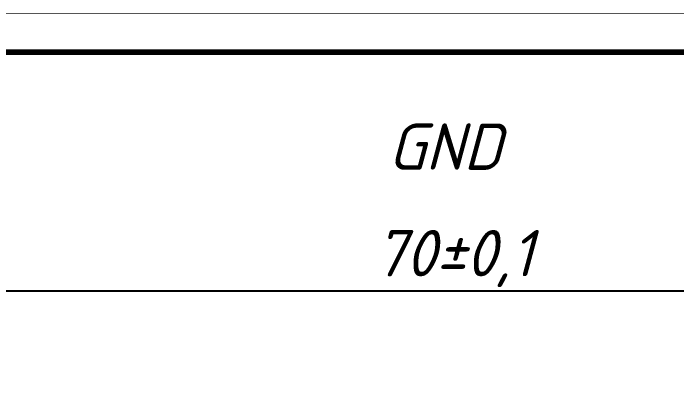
# Paper-space layout 'Layout1' of a CAD drawing. Header units: millimetres. Extents: x 0 to 841, y 0 to 594.
# Drawn here: x 486.6 to 572.6, y 546.2 to 594.1 of the extents above; entities that cross this region are included whole.
import ezdxf

# ---------------------------------------------------------------- set-up
doc = ezdxf.new("R2010")
doc.units = ezdxf.units.MM
doc.layers.get('0').update_dxf_attribs({"lineweight": 50})
doc.styles.add('GOST-2.304_Type-B_italic', font='GOST Common Italic.ttf')
doc.dimstyles.new('ISO-25', dxfattribs={"dimtxt": 2.5, "dimasz": 2.5, "dimexe": 1.25, "dimexo": 0.625, "dimtad": 1, "dimtxsty": 'Standard', "dimcen": 2.5, "dimadec": 0, "dimazin": 0, "dimtfac": 1, "dimtmove": 0, "dimatfit": 3, "dimfxl": 1, "dimarcsym": 0})

# ---------------------------------------------------------------- blocks, each defined once
blk = doc.blocks.new('_Open30')
at = {"color": 0, "linetype": 'ByBlock', "lineweight": -2}
for p, q in [((-1, 0.268), (0, 0)), ((0, 0), (-1, -0.268)), ((0, 0), (-1, 0))]:
    blk.add_line(p, q, dxfattribs=at)
blk = doc.blocks.new('*D73')
at = {"color": 0, "lineweight": -2, "transparency": 16777216}
for p, q in [((464.198, 539.849), (464.198, 559.32)), ((603.582, 539.849), (603.582, 559.32)), ((597.582, 558.07), (470.198, 558.07))]:
    blk.add_line(p, q, dxfattribs=at)
at = {"layer": 'Defpoints', "color": 0, "lineweight": 20, "transparency": 16777216}
for p in [(464.198, 558.07), (464.198, 539.849), (603.582, 539.849)]:
    blk.add_point(p, dxfattribs=at)
at = {"color": 0, "lineweight": -2, "transparency": 16777216, "xscale": 6, "yscale": 6, "zscale": 6, "rotation": 180}
blk.add_blockref('_Open30', (464.198, 558.07), dxfattribs=at)
at = {"color": 0, "lineweight": -2, "transparency": 16777216, "xscale": 6, "yscale": 6, "zscale": 6}
blk.add_blockref('_Open30', (603.582, 558.07), dxfattribs=at)
at = {"color": 0, "transparency": 16777216, "insert": (543.745, 562.289), "char_height": 6, "attachment_point": 5, "style": 'GOST-2.304_Type-B_italic'}
blk.add_mtext('70{\\fGOST type B|b0|i1|c204|p34;\\C0;%%P0,1}', dxfattribs=at)

psp = doc.layouts.get("Layout1")

# ---------------------------------------------------------------- linework, layer by layer
at = {"color": 18, "lineweight": 40, "true_color": 0x000000}
for points, const_width in [([(0.05, 594.007), (841.007, 594.007), (841.007, 0.05), (0.05, 0.05), (0.05, 594.007)], 0.0991), ([(20.05, 589.007), (836.05, 589.007)], 0.749)]:
    psp.add_lwpolyline(points, dxfattribs=dict(at, const_width=const_width))

# ---------------------------------------------------------------- texts
at = {"insert": (527.763, 579.779), "char_height": 6, "attachment_point": 1, "style": 'GOST-2.304_Type-B_italic'}
psp.add_mtext_dynamic_manual_height_columns('\\pxqc;{\\fGOST type B|b0|i1|c204|p34;GND}', width=29.59478, gutter_width=12.5, heights=[0], dxfattribs=at)

# ---------------------------------------------------------------- dimensions: what is measured, and where the dimension line sits
dim = psp.add_linear_dim(base=(464.198, 558.07), p1=(603.582, 539.849), p2=(464.198, 539.849), angle=180, text='70{\\fGOST type B|b0|i1|c204|p34;\\C0;%%P0,1}', dimstyle='ISO-25', override={"dimtxt": 6, "dimasz": 6, "dimexo": 0, "dimtxsty": 'GOST-2.304_Type-B_italic', "dimblk1": 'Open30', "dimblk2": 'Open30', "dimsah": 1})
dim.commit()
dim.dimension.update_dxf_attribs({"geometry": '*D73', "text_midpoint": (543.745, 558.07), "dimtype": 160})

doc.saveas('drawing.dxf')
